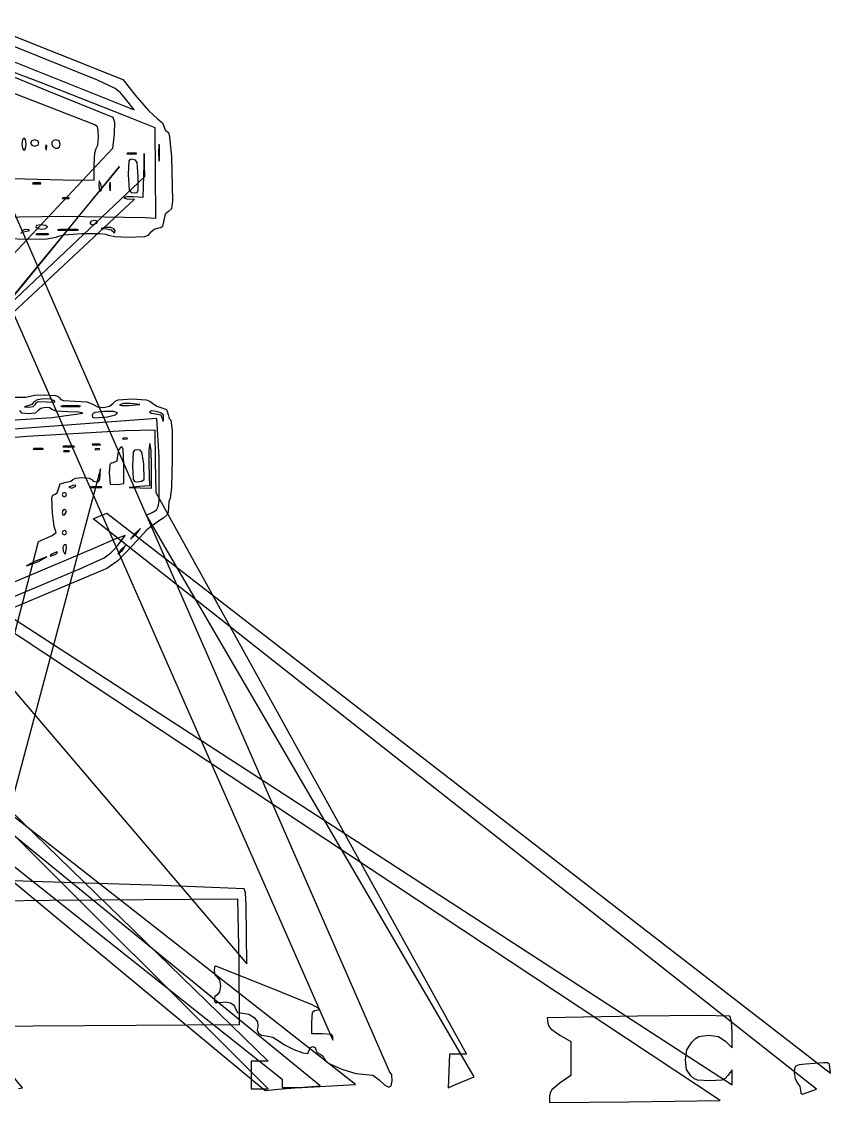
# Model space of a CAD drawing. Extents: x -99 to 383, y -48 to 207.
# Drawn here: x 275.7 to 383.2, y 2.5 to 146.1 of the extents above; entities that cross this region are included whole.
import ezdxf

# ---------------------------------------------------------------- set-up
doc = ezdxf.new("R2010")
doc.units = 0

msp = doc.modelspace()

# ---------------------------------------------------------------- linework, layer by layer
at = {"layer": 'Image'}
for p, q in [((166.53033, 146.068913), (308.474, 7.96748)), ((308.474, 4.29859), (166.53033, 146.068913)), ((285.81035, 138.347539), (267.00035, 145.880579)), ((269.822626, 146.114822), (289.154826, 138.422382)), ((275.804872, 4.426422), (162.461, 142.25861)), ((268.20256, 143.345889), (290.64306, 134.377669)), ((270.828896, 140.314629), (279.276736, 136.879229)), ((278.211036, 138.045829), (271.769172, 140.451621)), ((277.460154, 135.522482), (270.898494, 138.025262)), ((289.468136, 133.587829), (278.211036, 138.045829)), ((288.149939, 137.227971), (285.81035, 138.347539)), ((289.154826, 138.422382), (291.024096, 136.083532)), ((261.356803, 137.432058), (317.082, 10.7756)), ((279.276736, 136.879229), (287.812776, 133.422739)), ((288.858955, 136.637778), (288.149939, 137.227971)), ((289.55637, 135.828549), (288.858955, 136.637778)), ((284.850914, 132.643562), (277.460154, 135.522482)), ((289.55645, 135.828549), (289.55637, 135.828549)), ((290.64306, 134.377669), (289.55645, 135.828549)), ((291.024096, 136.083532), (292.60348, 134.274091)), ((324.580026, 6.618582), (268.85573, 134.135771)), ((293.450686, 132.010909), (289.468136, 133.587829)), ((292.60348, 134.274091), (293.775756, 133.208072)), ((285.456094, 132.401972), (284.850914, 132.643562)), ((285.771026, 132.121226), (285.456094, 132.401972)), ((285.890485, 131.633732), (285.771026, 132.121226)), ((287.812776, 133.422739), (288.042268, 132.774845)), ((288.042268, 132.774845), (287.983915, 131.218409)), ((293.775756, 133.208072), (294.411517, 132.662517)), ((294.411517, 132.662517), (294.658151, 132.102862)), ((276.031538, 130.687478), (275.832219, 130.43877)), ((276.230857, 130.43877), (276.031538, 130.687478)), ((285.826341, 129.715683), (285.909244, 130.771902)), ((285.909244, 130.771902), (285.890485, 131.633732)), ((287.983915, 131.218409), (287.803434, 129.276459)), ((293.506791, 126.001049), (293.450686, 132.010909)), ((294.658151, 132.102862), (294.769759, 131.701293)), ((294.769759, 131.701293), (295.038106, 131.534269)), ((295.038106, 131.534269), (295.227972, 131.36327)), ((295.227972, 131.36327), (295.375806, 130.792357)), ((295.375806, 130.792357), (295.60255, 128.103299)), ((287.803434, 129.276459), (180.027, 14.5318)), ((275.832219, 130.43877), (275.749316, 129.840812)), ((275.749316, 129.840812), (275.832219, 129.242854)), ((276.31376, 129.840812), (276.230857, 130.43877)), ((276.230857, 129.242854), (276.31376, 129.840812)), ((276.31376, 129.840812), (276.31376, 129.840812)), ((277.042833, 130.281783), (276.878202, 129.981923)), ((276.878202, 129.981923), (277.042833, 129.682063)), ((277.442646, 130.405256), (277.042833, 130.281783)), ((277.042833, 129.682063), (277.442646, 129.55859)), ((277.842459, 130.281783), (277.442646, 130.405256)), ((277.442646, 129.55859), (277.842459, 129.682063)), ((278.00709, 129.981923), (277.842459, 130.281783)), ((277.842459, 129.682063), (278.00709, 129.981923)), ((278.00709, 129.981923), (278.00709, 129.981923)), ((278.932593, 129.733969), (278.87605, 129.440997)), ((278.87605, 129.440997), (278.910442, 129.109056)), ((279.04654, 129.611507), (278.932593, 129.733969)), ((279.024273, 129.070581), (279.046569, 129.611507)), ((279.046569, 129.611507), (279.04654, 129.611507)), ((279.727071, 130.080572), (279.706987, 129.775404)), ((279.706987, 129.775404), (279.888579, 129.464517)), ((279.921981, 130.312898), (279.727071, 130.080572)), ((279.888579, 129.464517), (280.19947, 129.28293)), ((280.264866, 130.405256), (279.921981, 130.312898)), ((280.19947, 129.28293), (280.504635, 129.303017)), ((280.688206, 130.264145), (280.264866, 130.405256)), ((280.504635, 129.303017), (280.736955, 129.497928)), ((280.82931, 129.840812), (280.688206, 130.264145)), ((280.736955, 129.497928), (280.82931, 129.840812)), ((280.82931, 129.840812), (280.82931, 129.840812)), ((285.424761, 128.676647), (285.627022, 129.276372)), ((285.627022, 129.276372), (285.826341, 129.715683)), ((293.936166, 129.738055), (293.90273, 128.711914)), ((293.972358, 129.840526), (293.936166, 129.738055)), ((294.01655, 129.629135), (293.972358, 129.840526)), ((294.01655, 129.629132), (294.01655, 129.629135)), ((294.01655, 127.794692), (294.01655, 129.629132)), ((275.832219, 129.242854), (276.031538, 128.994146)), ((276.031538, 128.994146), (276.230857, 129.242854)), ((278.910442, 129.109056), (279.024273, 129.070581)), ((285.3448, 127.159702), (285.424761, 128.676647)), ((289.79309, 128.628731), (289.673894, 128.540374)), ((289.673894, 128.540374), (290.283677, 128.500297)), ((290.92198, 128.62303), (289.79309, 128.628731)), ((290.139079, 127.819879), (289.949367, 127.598609)), ((290.495413, 127.813737), (290.139079, 127.819879)), ((290.283677, 128.500297), (290.936837, 128.534002)), ((290.844709, 127.707331), (290.495413, 127.813737)), ((291.02338, 128.573617), (290.921978, 128.623035)), ((290.921978, 128.623035), (290.92198, 128.62303)), ((290.936837, 128.534002), (291.02338, 128.573617)), ((291.998289, 128.570781), (291.906511, 125.650391)), ((292.05781, 125.536891), (291.998289, 128.570781)), ((293.90273, 128.711914), (293.936166, 127.685775)), ((295.60255, 128.103299), (295.77739, 122.322592)), ((189.474889, 5.28117), (288.73179, 126.877473)), ((288.73179, 126.877473), (189.475, 6.55117)), ((285.344613, 125.043055), (285.3448, 127.159702)), ((289.949367, 127.598609), (289.860414, 125.814667)), ((291.045901, 127.402799), (290.844709, 127.707331)), ((291.21285, 125.536337), (291.045901, 127.402799)), ((293.936166, 127.685775), (293.972358, 127.583304)), ((293.972358, 127.583304), (294.01655, 127.794692)), ((164.041, 4.39569), (292.05781, 125.536891)), ((272.720733, 125.312658), (281.181853, 125.102993)), ((281.181853, 125.102993), (285.344613, 125.043055)), ((286.004831, 124.94313), (285.979491, 124.253215)), ((286.227, 124.500718), (286.004831, 124.94313)), ((289.860414, 125.814667), (290.005233, 123.743399)), ((291.19706, 123.700252), (291.21285, 125.536337)), ((291.21285, 125.536337), (291.21285, 125.536337)), ((291.906511, 125.650391), (291.81476, 122.730011)), ((293.562897, 119.991189), (293.506791, 126.001049)), ((277.231433, 124.673484), (277.172784, 124.58233)), ((277.172784, 124.58233), (277.725321, 124.544415)), ((278.21921, 124.673484), (277.231433, 124.673484)), ((277.725321, 124.544415), (278.277858, 124.582329)), ((278.277858, 124.582329), (278.219209, 124.673484)), ((278.219209, 124.673484), (278.21921, 124.673484)), ((285.979491, 124.253215), (286.061762, 123.658638)), ((286.061762, 123.658638), (286.243453, 123.570376)), ((286.227084, 124.500718), (286.227, 124.500718)), ((286.345155, 123.94198), (286.227084, 124.500718)), ((286.243453, 123.570376), (286.345155, 123.94198)), ((287.423803, 124.74832), (287.38589, 124.195783)), ((287.38589, 124.195783), (287.423803, 123.643245)), ((287.51495, 124.689671), (287.423803, 124.74832)), ((287.423803, 123.643245), (287.51495, 123.701895)), ((287.51495, 123.701895), (287.51495, 124.689672)), ((287.51495, 124.689672), (287.51495, 124.689671)), ((290.005233, 123.743399), (290.278025, 123.419924)), ((291.048425, 123.412442), (291.19706, 123.700252)), ((290.70622, 122.503006), (164.041, 4.39569)), ((281.186644, 122.698591), (281.082737, 122.603636)), ((281.082737, 122.603636), (281.534031, 122.558033)), ((282.03331, 122.688121), (281.186644, 122.698591)), ((281.534031, 122.558033), (282.029949, 122.591934)), ((282.029949, 122.591934), (282.03331, 122.688135)), ((282.03331, 122.688135), (282.03331, 122.688121)), ((289.665184, 122.8382), (289.29511, 122.716707)), ((289.29511, 122.716707), (289.709624, 122.56578)), ((290.55492, 122.830208), (289.665184, 122.8382)), ((289.709624, 122.56578), (290.70622, 122.503006)), ((290.278025, 123.419924), (290.76598, 123.349117)), ((291.81476, 122.730011), (290.55492, 122.830208)), ((290.76598, 123.349117), (291.048425, 123.412442)), ((295.77739, 122.322592), (295.606404, 121.251931)), ((295.237919, 120.895619), (294.795652, 120.547661)), ((295.606404, 121.251931), (295.237919, 120.895619)), ((272.150537, 120.104526), (281.32811, 120.250281)), ((281.32811, 120.250281), (292.064237, 120.093407)), ((284.950355, 119.597995), (284.779653, 119.398676)), ((284.779653, 119.398676), (284.899111, 119.199356)), ((284.899111, 119.199356), (285.186335, 119.116454)), ((285.360748, 119.680898), (284.950355, 119.597995)), ((285.186335, 119.116454), (285.76743, 119.398676)), ((285.719918, 119.597995), (285.360748, 119.680898)), ((285.76743, 119.398676), (285.719918, 119.597995)), ((285.76743, 119.398676), (285.76743, 119.398676)), ((292.064237, 120.093407), (293.562897, 119.991189)), ((294.60292, 119.722599), (294.412709, 118.887213)), ((294.795652, 120.547661), (294.60292, 119.722599)), ((275.60768, 117.987567), (275.912504, 118.193431)), ((276.191033, 118.483057), (275.650409, 118.311216)), ((275.912504, 118.193431), (276.400442, 118.29207)), ((276.638186, 118.465975), (276.191033, 118.483057)), ((276.400442, 118.29207), (276.735013, 118.351089)), ((276.735013, 118.351089), (276.638186, 118.465975)), ((277.700017, 119.037091), (277.582609, 118.834235)), ((277.582609, 118.834235), (277.908159, 118.634916)), ((277.7988, 117.907847), (277.607283, 117.861748)), ((277.607283, 117.861748), (277.662434, 117.823417)), ((277.662434, 117.823417), (278.429905, 117.786048)), ((278.271513, 119.116457), (277.700017, 119.037091)), ((279.20991, 117.904009), (277.7988, 117.907847)), ((277.908159, 118.634916), (278.445926, 118.552013)), ((278.881236, 119.033554), (278.271513, 119.116457)), ((278.429905, 117.786048), (279.241114, 117.81916)), ((278.445926, 118.552013), (278.93247, 118.634916)), ((279.13483, 118.834235), (278.881236, 119.033554)), ((278.93247, 118.634916), (279.13483, 118.834235)), ((279.13483, 118.834235), (279.13483, 118.834235)), ((279.20991, 117.903994), (279.20991, 117.904009)), ((279.34361, 117.857027), (279.20991, 117.903994)), ((279.241114, 117.81916), (279.34361, 117.857027)), ((280.76558, 118.476911), (280.475104, 118.434675)), ((280.475104, 118.434675), (280.57641, 118.399808)), ((280.57641, 118.399808), (281.81643, 118.36665)), ((283.02334, 118.474936), (280.76558, 118.476911)), ((283.709296, 117.901155), (281.3375, 117.718508)), ((281.81643, 118.36665), (283.10228, 118.397685)), ((283.25321, 118.432368), (283.02334, 118.475046)), ((283.02334, 118.475046), (283.02334, 118.474936)), ((283.10228, 118.397685), (283.25321, 118.432368)), ((286.11099, 117.910133), (283.709296, 117.901155)), ((286.92641, 117.833574), (286.11099, 117.910133)), ((286.86045, 118.757467), (286.276628, 118.64689)), ((286.276628, 118.64689), (286.967186, 118.594292)), ((287.520862, 118.754842), (286.86045, 118.757467)), ((287.273337, 117.694491), (286.92641, 117.833574)), ((286.967186, 118.594292), (287.614974, 118.467708)), ((287.97054, 118.578772), (287.520862, 118.754842)), ((287.614974, 118.467708), (287.884408, 118.222747)), ((287.884408, 118.222747), (287.941057, 118.046859)), ((287.941057, 118.046859), (288.07725, 118.086341)), ((287.970542, 118.578773), (287.97054, 118.578772)), ((288.125464, 118.310543), (287.970542, 118.578773)), ((288.07725, 118.086341), (288.125464, 118.310543)), ((292.807597, 118.05026), (292.498858, 117.71277)), ((293.304364, 118.495464), (292.807597, 118.05026)), ((293.881927, 118.685259), (293.304364, 118.495464)), ((294.206125, 118.730417), (293.881927, 118.685259)), ((294.412709, 118.887213), (294.206125, 118.730417)), ((276.515812, 117.171724), (273.844298, 117.263997)), ((279.103724, 117.21748), (276.515812, 117.171724)), ((280.264847, 117.413144), (279.103724, 117.21748)), ((280.559453, 117.577981), (280.264847, 117.413144)), ((281.3375, 117.718508), (280.559453, 117.577981)), ((288.074296, 117.502878), (287.273337, 117.694491)), ((289.867887, 117.42318), (288.074296, 117.502878)), ((292.037554, 117.523823), (289.867887, 117.42318)), ((292.498858, 117.71277), (292.037554, 117.523823)), ((368.5173, 2.751213), (220.50382, 100.70638)), ((222.1266, 100.824326), (370.142, 4.85666)), ((241.317804, 96.340874), (305.621, 20.9303)), ((276.257725, 96.204299), (276.879249, 96.326566)), ((276.879249, 96.326566), (277.420272, 96.476055)), ((277.420272, 96.476055), (278.721879, 96.538232)), ((278.721879, 96.538232), (280.196009, 96.445254)), ((280.196009, 96.445254), (280.556788, 96.314569)), ((280.556788, 96.314569), (280.727629, 96.114899)), ((274.762579, 96.207751), (276.257725, 96.204299)), ((276.542062, 95.046554), (276.104399, 94.935205)), ((276.104399, 94.935205), (276.635703, 94.883551)), ((277.047969, 95.252452), (276.542062, 95.046554)), ((276.635703, 94.883551), (277.227579, 94.980301)), ((277.34837, 95.572562), (277.047969, 95.252452)), ((277.227579, 94.980301), (277.558512, 95.306049)), ((277.818225, 95.850667), (277.34837, 95.572562)), ((277.55851, 95.306048), (277.701237, 95.527125)), ((277.558512, 95.306049), (277.55851, 95.306048)), ((277.701237, 95.527125), (277.953606, 95.640997)), ((278.698451, 95.975372), (277.818225, 95.850667)), ((277.953606, 95.640997), (279.01435, 95.591674)), ((278.869779, 94.838947), (278.261057, 94.705781)), ((279.596802, 95.929328), (278.698451, 95.975372)), ((279.444741, 94.798815), (278.869779, 94.838947)), ((279.01435, 95.591674), (279.91368, 95.535168)), ((279.69995, 94.562907), (279.444741, 94.798815)), ((280.12103, 95.695187), (279.596802, 95.929328)), ((279.91368, 95.535168), (280.108663, 95.588562)), ((280.108663, 95.588562), (280.12103, 95.695187)), ((280.727629, 96.114899), (280.901433, 95.914154)), ((280.901433, 95.914154), (281.273257, 95.783589)), ((281.18145, 95.050708), (280.937538, 95.007722)), ((280.937538, 95.007722), (281.055774, 94.972522)), ((281.055774, 94.972522), (282.23979, 94.940004)), ((283.2981, 95.050708), (281.18145, 95.050708)), ((281.273257, 95.783589), (282.815289, 95.691566)), ((282.23979, 94.940004), (283.423776, 94.972522)), ((282.815289, 95.691566), (284.380065, 95.589981)), ((283.542007, 95.007723), (283.29809, 95.050708)), ((283.29809, 95.050708), (283.2981, 95.050708)), ((283.423776, 94.972522), (283.542007, 95.007723)), ((284.380065, 95.589981), (285.163769, 95.268233)), ((285.163769, 95.268233), (285.806132, 94.924182)), ((285.806132, 94.924182), (286.625178, 94.840866)), ((286.625178, 94.840866), (287.393879, 95.00651)), ((287.393879, 95.00651), (287.885209, 95.409344)), ((287.885209, 95.409344), (288.118206, 95.704457)), ((288.118206, 95.704457), (288.518512, 95.875494)), ((288.518512, 95.875494), (290.391399, 95.973788)), ((289.232384, 95.350707), (288.70618, 95.215997)), ((288.70618, 95.215997), (288.974788, 95.09366)), ((288.974788, 95.09366), (289.94395, 95.122183)), ((290.17419, 95.351952), (289.232384, 95.350707)), ((289.94395, 95.122183), (291.41198, 95.258138)), ((291.41198, 95.258138), (290.17419, 95.351952)), ((290.391399, 95.973788), (292.271719, 95.869782)), ((292.271719, 95.869782), (292.753179, 95.702507)), ((292.753179, 95.702507), (293.091929, 95.425258)), ((293.091929, 95.425258), (293.661877, 95.012459)), ((293.661877, 95.012459), (294.335119, 94.790258)), ((294.335119, 94.790258), (294.94409, 94.559254)), ((274.828524, 93.196575), (279.753403, 93.532006)), ((275.726801, 94.09527), (275.46662, 94.421796)), ((276.60437, 93.998463), (275.726801, 94.09527)), ((277.495887, 94.105345), (276.60437, 93.998463)), ((277.90457, 94.421796), (277.495887, 94.105345)), ((278.261057, 94.705781), (277.90457, 94.421796)), ((280.311428, 94.360443), (279.69995, 94.562907)), ((279.7534, 93.532003), (283.82209, 94.075433)), ((279.753403, 93.532006), (279.7534, 93.532003)), ((281.86366, 94.280685), (280.311428, 94.360443)), ((283.331467, 94.220392), (281.86366, 94.280685)), ((283.82209, 94.075433), (283.331467, 94.220392)), ((293.680005, 93.37749), (284.739215, 92.694936)), ((285.15534, 94.021184), (285.062933, 93.832233)), ((285.062933, 93.832233), (285.127081, 93.572974)), ((285.127081, 93.572974), (285.407099, 93.459313)), ((285.450504, 94.16125), (285.15534, 94.021184)), ((285.407099, 93.459313), (287.140203, 93.613438)), ((286.756773, 94.326121), (285.450504, 94.16125)), ((287.957823, 94.301479), (286.756773, 94.326121)), ((287.1402, 93.613437), (288.198148, 93.854781)), ((287.140203, 93.613438), (287.1402, 93.613437)), ((288.454485, 94.114247), (287.957823, 94.301479)), ((288.198148, 93.854781), (288.454485, 94.114247)), ((292.953838, 94.38744), (292.68184, 94.231844)), ((292.68184, 94.231844), (292.930548, 94.067045)), ((292.930548, 94.067045), (293.528506, 93.9985)), ((293.564123, 94.328823), (292.953838, 94.38744)), ((293.528506, 93.9985), (294.212464, 93.873171)), ((294.204132, 94.1216), (293.564123, 94.328823)), ((293.976155, 88.243452), (293.680005, 93.37749)), ((294.5653, 93.831377), (294.204132, 94.1216)), ((294.212464, 93.873171), (294.397439, 93.363501)), ((294.397439, 93.363501), (294.455862, 93.021396)), ((294.565192, 93.09059), (294.565305, 93.831378)), ((294.565305, 93.831378), (294.5653, 93.831377)), ((294.94409, 94.559254), (295.171173, 93.927678)), ((295.171173, 93.927678), (295.316461, 93.379549)), ((295.316461, 93.379549), (295.540319, 93.151567)), ((284.739215, 92.694936), (274.704215, 91.957575)), ((294.455862, 93.021396), (294.565192, 93.09059)), ((295.540319, 93.151567), (295.724296, 91.786599)), ((202.9359, 90.835211), (310.308, 5.57376)), ((266.636362, 90.329859), (276.454982, 91.026177)), ((276.454982, 91.026177), (289.437182, 91.802022)), ((289.242555, 90.804591), (289.120096, 90.690631)), ((289.120096, 90.690631), (289.413074, 90.634084)), ((289.78349, 90.782324), (289.242555, 90.804591)), ((289.413074, 90.634084), (289.745009, 90.668438)), ((289.437182, 91.802022), (293.388292, 91.881812)), ((289.745009, 90.668438), (289.78349, 90.782313)), ((289.78349, 90.782313), (289.78349, 90.782324)), ((293.388292, 91.881812), (293.466383, 87.719042)), ((295.724296, 91.786599), (295.733246, 87.930507)), ((320.06511, 4.90085), (212.693, 89.062808)), ((277.37527, 89.400239), (277.256084, 89.311883)), ((277.256084, 89.311883), (277.865857, 89.271805)), ((278.50416, 89.394538), (277.37527, 89.400239)), ((277.865857, 89.271805), (278.519028, 89.30551)), ((278.605572, 89.345125), (278.504158, 89.394543)), ((278.504158, 89.394543), (278.50416, 89.394538)), ((278.519028, 89.30551), (278.605572, 89.345125)), ((281.32295, 89.682032), (281.176602, 89.634543)), ((281.176602, 89.634543), (281.247544, 89.595653)), ((281.247544, 89.595653), (281.957949, 89.559725)), ((281.322605, 89.105331), (281.280713, 89.004797)), ((282.02816, 89.105331), (281.322605, 89.105331)), ((282.59296, 89.682032), (281.32295, 89.682032)), ((281.957949, 89.559725), (282.668365, 89.595653)), ((282.028161, 89.105331), (282.02816, 89.105331)), ((282.070057, 89.004797), (282.028161, 89.105331)), ((282.739307, 89.634543), (282.59296, 89.682032)), ((282.59296, 89.682032), (282.59296, 89.682032)), ((282.668365, 89.595653), (282.739307, 89.634543)), ((285.133503, 89.959602), (285.074854, 89.868447)), ((285.074854, 89.868447), (285.627391, 89.830533)), ((286.12128, 89.959602), (285.133503, 89.959602)), ((285.574025, 89.393409), (285.451566, 89.27945)), ((285.451566, 89.27945), (285.744544, 89.222902)), ((286.11496, 89.371142), (285.574025, 89.393409)), ((285.627391, 89.830533), (286.179929, 89.868447)), ((285.744544, 89.222902), (286.076479, 89.257256)), ((286.076479, 89.257256), (286.11496, 89.371131)), ((286.11496, 89.371131), (286.11496, 89.371142)), ((286.179929, 89.868447), (286.121279, 89.959602)), ((286.121279, 89.959602), (286.12128, 89.959602)), ((288.562862, 89.208941), (288.449144, 88.46495)), ((288.872477, 89.58498), (288.562862, 89.208941)), ((289.089082, 89.573698), (288.872477, 89.58498)), ((289.217885, 89.257527), (289.089082, 89.573698)), ((289.29581, 87.24832), (289.217885, 89.257527)), ((290.71874, 89.15707), (290.517928, 88.90807)), ((291.097629, 89.200637), (290.71874, 89.15707)), ((291.469245, 89.151724), (291.097629, 89.200637)), ((291.69648, 88.917999), (291.469245, 89.151724)), ((292.753044, 90.047989), (292.629681, 89.223959)), ((292.629681, 89.223959), (292.630334, 87.241979)), ((292.902533, 89.177073), (292.753044, 90.047989)), ((292.96471, 87.084039), (292.902533, 89.177073)), ((281.280713, 89.004797), (281.675383, 88.962981)), ((281.675383, 88.962981), (282.070057, 89.004797)), ((288.336996, 87.697622), (287.8847, 87.507368)), ((288.449144, 88.46495), (288.336996, 87.697622)), ((290.517928, 88.90807), (290.424953, 87.083977)), ((291.965913, 87.374207), (291.69648, 88.917999)), ((293.466383, 87.719042), (293.544502, 83.556272)), ((293.9852, 82.40449), (293.976155, 88.243452)), ((295.733246, 87.930507), (295.609679, 84.243117)), ((286.192587, 86.701285), (267.128, 15.3151)), ((286.099066, 85.254669), (286.192587, 86.701285)), ((287.420011, 87.266303), (287.320256, 86.143298)), ((287.59123, 87.459596), (287.420011, 87.266303)), ((287.8847, 87.507368), (287.59123, 87.459596)), ((289.29581, 84.749215), (289.29581, 87.24832)), ((290.424953, 87.083977), (290.518475, 85.254649)), ((291.982, 85.257537), (291.965913, 87.374207)), ((292.630334, 87.241979), (292.71929, 84.435359)), ((292.96471, 84.120707), (292.96471, 87.084039)), ((209.426537, 85.800668), (308.051, 4.10983)), ((315.38877, 4.726578), (216.76431, 85.256971)), ((280.844536, 84.697304), (281.606496, 84.914701)), ((281.606496, 84.914701), (282.254289, 85.05481)), ((282.254289, 85.05481), (282.523729, 85.267479)), ((282.523729, 85.267479), (282.896777, 85.454169)), ((282.896777, 85.454169), (283.793699, 85.531819)), ((283.793699, 85.531819), (284.690636, 85.448916)), ((284.690636, 85.448916), (285.063699, 85.249597)), ((285.063699, 85.249597), (285.229504, 85.050277)), ((285.229504, 85.050277), (285.628143, 84.967375)), ((285.628143, 84.967375), (285.928626, 85.020925)), ((285.928626, 85.020925), (286.099066, 85.254669)), ((287.320256, 86.143298), (287.459758, 84.639718)), ((288.447535, 84.624704), (289.29581, 84.749215)), ((290.518475, 85.254649), (290.723919, 85.008915)), ((290.723919, 85.008915), (291.113857, 84.967307)), ((291.113857, 84.967307), (291.653078, 85.052562)), ((291.653078, 85.052562), (291.982113, 85.257538)), ((291.982113, 85.257538), (291.982, 85.257537)), ((280.06446, 83.274043), (280.415297, 83.481434)), ((280.415297, 83.481434), (280.599976, 84.050153)), ((280.599976, 84.050153), (280.844536, 84.697304)), ((281.194503, 83.473281), (281.1116, 83.273962)), ((281.393822, 83.556184), (281.194503, 83.473281)), ((281.593141, 83.473281), (281.393822, 83.556184)), ((281.676044, 83.273962), (281.593141, 83.473281)), ((282.522918, 84.484804), (281.977667, 84.238132)), ((281.977667, 84.238132), (282.364761, 84.120707)), ((282.364761, 84.120707), (282.9296, 84.376609)), ((282.875368, 84.513951), (282.522918, 84.484804)), ((282.9296, 84.376609), (282.875368, 84.513951)), ((282.9296, 84.376609), (282.9296, 84.376609)), ((284.99194, 84.319879), (284.845592, 84.27239)), ((284.845592, 84.27239), (284.916534, 84.233501)), ((284.916534, 84.233501), (285.626939, 84.197572)), ((286.26194, 84.319879), (284.99194, 84.319879)), ((285.626939, 84.197572), (286.337344, 84.2335)), ((286.408286, 84.27239), (286.261938, 84.319879)), ((286.261938, 84.319879), (286.26194, 84.319879)), ((286.337344, 84.2335), (286.408286, 84.27239)), ((287.459758, 84.639718), (288.447535, 84.624704)), ((291.36033, 84.328902), (290.00137, 84.222448)), ((290.00137, 84.222448), (291.48304, 84.171578)), ((292.71929, 84.435359), (291.36033, 84.328902)), ((291.48304, 84.171578), (292.96471, 84.120707)), ((293.544502, 83.556272), (334.815, 8.91124)), ((295.609679, 84.243117), (295.434655, 82.709397)), ((279.729159, 82.842936), (279.837844, 83.189548)), ((279.807412, 80.804603), (279.729159, 82.842936)), ((279.837844, 83.189548), (280.06446, 83.274043)), ((281.1116, 83.273962), (281.194503, 83.074643)), ((281.194503, 83.074643), (281.393822, 82.99174)), ((281.393822, 82.99174), (281.593141, 83.074643)), ((281.593141, 83.074643), (281.676044, 83.273962)), ((281.676044, 83.273962), (281.676044, 83.273962)), ((293.847361, 81.694218), (293.9852, 82.40449)), ((295.285166, 82.379153), (295.222989, 81.585227)), ((295.434655, 82.709397), (295.285166, 82.379153)), ((280.031443, 79.025831), (279.807412, 80.804603)), ((281.194909, 81.169237), (281.112006, 80.858494)), ((281.112006, 80.858494), (281.194909, 80.598989)), ((281.394228, 81.298484), (281.194909, 81.169237)), ((281.194909, 80.598989), (281.394228, 80.592929)), ((281.593547, 81.220474), (281.394228, 81.298484)), ((281.394228, 80.592929), (281.67645, 81.032919)), ((281.67645, 81.032919), (281.593547, 81.220474)), ((281.67645, 81.032919), (281.67645, 81.032919)), ((285.201, 80.058497), (287.03841, 80.794063)), ((287.03841, 80.794063), (383.18, 6.40469)), ((292.323, 80.54413), (293.148765, 80.91233)), ((335.837184, 5.899113), (292.323, 80.54413)), ((293.148765, 80.91233), (293.612717, 81.246262)), ((293.612717, 81.246262), (293.847361, 81.694218)), ((295.023501, 80.52218), (294.621535, 80.168527)), ((295.190073, 80.947922), (295.023501, 80.52218)), ((295.222989, 81.585227), (295.190073, 80.947922)), ((280.30511, 78.230173), (280.031443, 79.025831)), ((381.342587, 4.288032), (285.201, 80.058497)), ((293.882439, 79.747487), (292.344477, 78.577222)), ((294.621535, 80.168527), (293.882439, 79.747487)), ((277.97034, 77.032603), (279.746541, 77.83508)), ((279.746541, 77.83508), (280.30511, 78.230173)), ((281.194439, 78.393346), (281.111536, 78.194027)), ((281.111536, 78.194027), (281.194439, 77.994708)), ((281.393758, 78.476249), (281.194439, 78.393346)), ((281.194439, 77.994708), (281.393758, 77.911805)), ((281.593077, 78.393346), (281.393758, 78.476249)), ((281.393758, 77.911805), (281.593077, 77.994708)), ((281.67598, 78.194027), (281.593077, 78.393346)), ((281.593077, 77.994708), (281.67598, 78.194027)), ((281.67598, 78.194027), (281.67598, 78.194027)), ((289.48777, 77.813526), (288.09661, 77.353657)), ((288.3284, 76.301096), (289.48777, 77.813526)), ((290.706858, 78.052916), (290.185142, 77.347361)), ((290.185142, 77.347361), (290.98908, 78.052916)), ((292.344477, 78.577222), (290.425219, 76.524967)), ((291.510796, 78.758471), (290.706858, 78.052916)), ((290.98908, 78.052916), (291.510796, 78.758471)), ((290.98908, 78.052916), (290.98908, 78.052916)), ((258.906513, 3.912484), (277.97034, 77.032603)), ((281.356399, 76.576131), (281.180483, 76.220419)), ((281.180483, 76.220419), (281.206454, 75.814132)), ((281.605552, 76.657101), (281.356399, 76.576131)), ((281.538157, 75.403085), (281.6761, 76.133827)), ((281.6761, 76.133827), (281.605552, 76.657101)), ((281.6761, 76.133827), (281.6761, 76.133827)), ((285.48547, 76.213836), (281.95771, 74.708026)), ((288.09661, 77.353657), (285.48547, 76.213836)), ((287.543931, 75.512329), (288.3284, 76.301096)), ((290.425219, 76.524967), (288.501339, 74.459767)), ((289.524681, 76.500716), (288.872748, 75.936272)), ((289.15497, 75.936272), (289.524681, 76.500716)), ((281.95771, 74.708026), (245.26881, 59.151426)), ((279.04316, 74.994331), (277.4087, 74.390235)), ((277.94831, 74.388414), (279.04316, 74.994331)), ((279.701146, 75.371814), (279.48507, 75.178599)), ((279.48507, 75.178599), (279.560035, 75.098236)), ((279.560035, 75.098236), (280.26559, 75.371814)), ((280.406701, 75.645392), (279.701146, 75.371814)), ((280.26559, 75.371814), (280.481666, 75.565029)), ((280.26559, 75.371814), (280.26559, 75.371814)), ((280.481666, 75.565029), (280.406701, 75.645392)), ((281.206454, 75.814132), (281.388826, 75.460644)), ((281.388826, 75.460644), (281.538157, 75.403085)), ((283.45225, 73.401826), (286.660357, 74.879526)), ((286.660357, 74.879526), (287.543931, 75.512329)), ((288.872748, 75.936272), (288.503037, 75.371828)), ((288.503037, 75.371828), (289.15497, 75.936272)), ((289.15497, 75.936272), (289.15497, 75.936272)), ((287.038559, 73.455787), (244.264259, 55.493587)), ((264.17775, 65.345736), (283.45225, 73.401826)), ((277.4087, 74.390235), (276.336665, 73.803494)), ((276.336665, 73.803494), (277.948308, 74.388542)), ((277.948308, 74.388542), (277.94831, 74.388414)), ((288.501339, 74.459767), (287.038559, 73.455787)), ((276.975422, 31.8801), (264.839922, 32.305188)), ((294.473222, 31.311821), (276.975422, 31.8801)), ((305.268222, 30.8917), (294.473222, 31.311821)), ((305.43862, 30.369202), (305.268222, 30.8917)), ((305.547079, 28.736287), (305.43862, 30.369202)), ((233.456723, 28.904564), (279.475423, 29.372361)), ((279.475423, 29.372361), (304.373623, 29.558165)), ((304.373623, 29.558165), (304.554556, 21.145745)), ((305.621, 20.9303), (305.547079, 28.736287)), ((301.349159, 20.481575), (301.276794, 20.015625)), ((301.523146, 20.62043), (301.349159, 20.481575)), ((308.879486, 17.70414), (301.523146, 20.62043)), ((304.554556, 21.145745), (304.632985, 12.835835)), ((301.276794, 20.015625), (301.401148, 19.474323)), ((301.401148, 19.474323), (301.700127, 19.154298)), ((301.700127, 19.154298), (302.011806, 18.769486)), ((302.011806, 18.769486), (302.12346, 17.986358)), ((302.12346, 17.986358), (302.011806, 17.203231)), ((314.311755, 15.457013), (308.879486, 17.70414)), ((301.401148, 16.558248), (301.276794, 16.160855)), ((301.276794, 16.160855), (301.428079, 15.80161)), ((301.700127, 16.818418), (301.401148, 16.558248)), ((301.428079, 15.80161), (301.977128, 15.799622)), ((302.011806, 17.203231), (301.700127, 16.818418)), ((301.977128, 15.799622), (302.78432, 15.858075)), ((302.78432, 15.858075), (303.454347, 15.721159)), ((303.454347, 15.721159), (303.929027, 15.41157)), ((303.929027, 15.41157), (304.150178, 14.952005)), ((304.150178, 14.952005), (304.391548, 14.452692)), ((304.391548, 14.452692), (305.112978, 14.383062)), ((305.112978, 14.383062), (305.891085, 14.244017)), ((314.259, 13.1707), (314.373399, 14.513848)), ((315.202656, 14.970558), (314.311755, 15.457013)), ((314.373399, 14.513848), (314.631046, 14.714934)), ((314.631046, 14.714934), (315.124236, 14.79348)), ((315.124236, 14.79348), (315.273009, 14.848754)), ((315.273009, 14.848754), (315.202656, 14.970558)), ((305.891085, 14.244017), (306.593832, 13.809744)), ((306.593832, 13.809744), (307.054634, 13.22599)), ((307.054634, 13.22599), (307.106908, 12.638502)), ((314.259, 11.6364), (314.259, 13.1707)), ((357.541729, 13.962345), (345.558029, 13.753334)), ((345.558029, 13.753334), (345.643937, 13.02259)), ((345.643937, 13.02259), (345.760583, 12.63484)), ((366.095781, 14.053994), (357.541729, 13.962345)), ((369.833729, 13.98083), (366.095781, 14.053994)), ((370.053958, 13.270154), (369.833729, 13.98083)), ((370.142, 11.7786), (370.053958, 13.270154)), ((277.257485, 12.646027), (237.887485, 12.137996)), ((304.632985, 12.835835), (277.257485, 12.646027)), ((307.106908, 12.638502), (307.011078, 12.10073)), ((307.011078, 12.10073), (307.174193, 11.696686)), ((307.174193, 11.696686), (307.582295, 11.44246)), ((315.67089, 11.636349), (314.259, 11.6364)), ((316.895769, 11.522756), (315.67089, 11.636349)), ((317.05626, 11.266471), (316.895769, 11.522756)), ((345.760583, 12.63484), (346.037291, 12.263959)), ((346.037291, 12.263959), (347.206567, 11.43495)), ((370.141999, 9.766871), (370.142, 11.7786)), ((307.582295, 11.44246), (308.221428, 11.354142)), ((308.221428, 11.354142), (309.090052, 11.192588)), ((309.090052, 11.192588), (309.796538, 10.736621)), ((309.796538, 10.736621), (310.650249, 10.147064)), ((310.650249, 10.147064), (311.894742, 9.527104)), ((317.082, 10.7756), (317.05626, 11.266471)), ((347.206567, 11.43495), (348.683297, 10.578053)), ((348.683297, 10.578053), (348.680475, 8.320273)), ((364.090422, 9.486255), (364.756639, 10.503018)), ((364.756639, 10.503018), (365.236694, 10.988251)), ((365.236694, 10.988251), (365.681374, 11.267163)), ((365.681374, 11.267163), (366.995869, 11.424693)), ((366.995869, 11.424693), (368.308672, 11.269709)), ((368.308672, 11.269709), (369.276819, 10.595782)), ((369.276819, 10.595782), (370.141999, 9.766871)), ((311.894742, 9.527104), (313.079243, 9.075585)), ((313.079243, 9.075585), (313.752978, 8.991351)), ((313.752978, 8.991351), (313.97678, 9.536356)), ((313.97678, 9.536356), (314.101134, 9.823571)), ((314.101134, 9.823571), (314.400113, 9.943032)), ((314.400113, 9.943032), (314.699092, 9.810916)), ((314.699092, 9.810916), (314.823446, 9.493277)), ((314.823446, 9.493277), (314.989251, 9.132279)), ((314.989251, 9.132279), (315.38789, 8.895917)), ((315.38789, 8.895917), (315.786528, 8.653929)), ((315.786528, 8.653929), (315.952334, 8.279406)), ((332.571, 8.91124), (332.478939, 6.67835)), ((334.815, 8.91124), (332.571, 8.91124)), ((363.933115, 8.161858), (364.090422, 9.486255)), ((307.345, 7.96748), (306.216, 7.96748)), ((306.216, 7.96748), (306.216, 6.13303)), ((308.474, 7.96748), (307.345, 7.96748)), ((315.952334, 8.279406), (316.140298, 7.99514)), ((316.140298, 7.99514), (316.646378, 7.652654)), ((316.646378, 7.652654), (318.26602, 6.9231)), ((348.680475, 8.320273), (348.677653, 6.062493)), ((364.07254, 6.888642), (363.933115, 8.161858)), ((378.573698, 7.322789), (378.407741, 7.014786)), ((379.01434, 7.484209), (378.573698, 7.322789)), ((379.863889, 7.602918), (379.01434, 7.484209)), ((382.262779, 7.78334), (379.863889, 7.602918)), ((382.790071, 7.76168), (382.262779, 7.78334)), ((383.062702, 7.608871), (382.790071, 7.76168)), ((383.18, 6.40469), (383.062702, 7.608871)), ((306.216, 6.13303), (306.216, 4.29859)), ((318.26602, 6.9231), (320.117527, 6.350906)), ((320.117527, 6.350906), (321.507164, 6.196236)), ((321.507164, 6.196236), (322.389378, 6.140429)), ((322.389378, 6.140429), (323.222824, 5.496297)), ((324.893427, 6.189796), (324.580026, 6.618582)), ((324.932804, 5.379522), (324.893427, 6.189796)), ((332.478939, 6.67835), (332.386907, 4.44546)), ((333.374684, 4.867213), (335.837184, 5.899113)), ((348.677653, 6.062493), (347.273793, 5.11022)), ((364.625857, 6.049648), (364.07254, 6.888642)), ((365.049776, 5.691323), (364.625857, 6.049648)), ((369.557067, 6.100535), (369.189323, 5.703163)), ((370.142, 6.84415), (369.557067, 6.100535)), ((370.142, 4.85666), (370.142, 6.84415)), ((378.407741, 7.014786), (378.382249, 6.456328)), ((378.382249, 6.456328), (378.506603, 5.64788)), ((275.294534, 4.340434), (275.804872, 4.426422)), ((309.81489, 4.281469), (315.38877, 4.726578)), ((310.308, 5.57376), (310.308, 4.47424)), ((310.308, 4.47424), (312.939, 4.47424)), ((312.939, 4.47424), (320.06511, 4.90085)), ((323.222824, 5.496297), (323.993066, 4.784302)), ((323.993066, 4.784302), (324.498384, 4.529995)), ((324.498384, 4.529995), (324.793417, 4.729645)), ((324.793417, 4.729645), (324.932804, 5.379522)), ((332.386907, 4.44546), (333.374684, 4.867213)), ((347.273793, 5.11022), (346.142178, 4.182867)), ((365.521682, 5.480985), (365.049776, 5.691323)), ((367.145367, 5.35692), (365.521682, 5.480985)), ((368.768634, 5.478787), (367.145367, 5.35692)), ((369.189323, 5.703163), (368.768634, 5.478787)), ((378.506603, 5.64788), (378.805582, 5.064368)), ((378.805582, 5.064368), (379.104547, 4.605506)), ((379.104547, 4.605506), (379.228887, 4.09675)), ((306.216, 4.29859), (307.345, 4.29859)), ((307.345, 4.29859), (308.474, 4.29859)), ((308.051, 4.10983), (309.81489, 4.281469)), ((345.869823, 3.33412), (345.869, 2.51026)), ((345.928082, 3.785968), (345.869823, 3.33412)), ((346.142178, 4.182867), (345.928082, 3.785968)), ((379.228887, 4.09675), (379.250341, 3.715974)), ((379.250341, 3.715974), (379.462239, 3.607578)), ((379.462239, 3.607578), (381.342587, 4.288032)), ((345.869, 2.51026), (356.3818, 2.571765)), ((356.3818, 2.571765), (368.5173, 2.751213))]:
    msp.add_line(p, q, dxfattribs=at)

doc.saveas('drawing.dxf')
